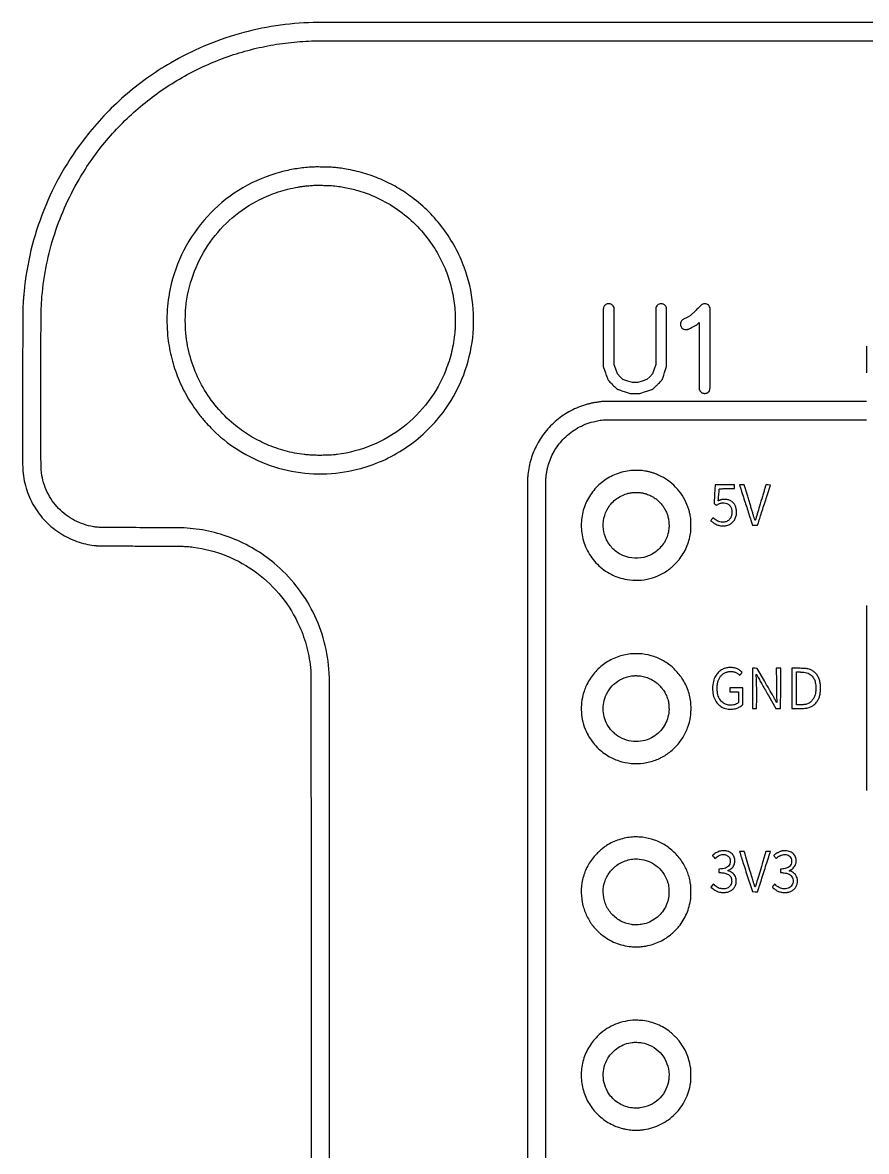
# Model space of a CAD drawing. Extents: x 980 to 25457, y 984 to 49020.
# Drawn here: x 980 to 5733, y 42665 to 49020 of the extents above; entities that cross this region are included whole.
import ezdxf

# ---------------------------------------------------------------- set-up
doc = ezdxf.new("R2010")
doc.units = 0

msp = doc.modelspace()

# ---------------------------------------------------------------- linework, layer by layer
for points in [[(25353.176636, 36563.461695, -0.000001), (25352.040197, 20064.737908)], [(981.025332, 39243.286233, 0.000001), (980.725995, 36638.380945, 0.000022), (980.440705, 32466.957132, 0.000002), (980.203828, 20941, 0.000003), (980.107189, 12237.212398, 0.000012), (980.209361, 6804.802998)], [(1083.221486, 6831.128539, -0.000012), (1083.127559, 12273.089819, -0.000003), (1083.236026, 20942, -0.000002), (1083.488164, 32350.921193, -0.000022), (1083.779877, 36579.793336, -0.000001), (1084.083373, 39239.060792, -0.032823)], [(1895.500479, 7922.608607, -0.000003), (1895.516153, 10549.853821, -0.000001), (1895.574114, 14934.526042, -0.000001), (1895.654924, 19974.475505, -0.000001), (1895.750479, 25038.650259)], [(25455.283853, 8026.2, 0.000006), (25455.447111, 13939.785085, 0.000004), (25455.5, 20957, 0.000003), (25455.451202, 30583.274766, 0.000015), (25455.249846, 35648.33495)], [(23837.04827, 49018.908979, 0.000001), (21675.802621, 49019.17901, 0.000024)], [(18681.279442, 49019.402857, 0.000005), (13233.5, 49019.49605, 0.000002), (9165.520775, 49019.509787, 0.000004), (5739.221875, 49019.480206), (2624.651725, 49019.429796, 0.006065), (2616, 49019.324701, 0.031624), (2406.263022, 49000.924961, 0.031319), (2199.826026, 48956.201626, 0.031333), (2000.682628, 48886.068681, 0.03172), (1812.711117, 48791.841636, 0.023774), (1678.286461, 48704.607627, 0.023903), (1553.00302, 48605.153671, 0.0239), (1437.768924, 48494.182182, 0.023753), (1333.401201, 48372.5, 0.035439), (1201.854204, 48176.288413, 0.035293), (1099.131242, 47963.201776, 0.035279), (1027.365534, 47737.702376, 0.035348), (988.0734, 47504.5, 0.00314), (986.516384, 47487.241719, 0.002146), (984.95476, 47467.616118, 0.001932), (983.390962, 47445.704729, 0.001437), (981.827317, 47421.5, 0.015107), (980.660744, 47384.391935, 0.00006), (980.202495, 46966.243422, 0.000066), (979.851362, 46549.831413, 0.013581), (980.936471, 46508.816548, 0.058628), (999.752647, 46399.681798, 0.060677), (1043.293912, 46299.244569, 0.060745), (1109.618433, 46212.289782, 0.058991), (1195.5, 46142.840744, 0.028811), (1239.00264, 46118.817652, 0.026876), (1285.984165, 46099.329627, 0.026973), (1334.603046, 46085.057595, 0.02959), (1383, 46076.628735, -0.001365), (1388.461842, 46075.992321, -0.001535), (1393.709375, 46075.350009, -0.001405), (1398.171456, 46074.777189, -0.008317), (1400.5, 46074.432124, 0.039537), (1403.744048, 46074.156636, 0.000042), (1474.559375, 46073.760051, 0.000408), (1553.739634, 46073.387855, 0.000251), (1647, 46073.07232, -0.000213), (1822.359556, 46072.492389, -0.004275), (1875.743473, 46071.836659, -0.013624), (1908.110404, 46070.279282, -0.012832), (1941, 46066.946485, -0.06447), (2128.887784, 46017.885948, -0.064136), (2298.445876, 45922.535859, -0.064085), (2438.420854, 45787.250803, -0.064185), (2539.493434, 45621, -0.020648), (2563.073353, 45561.404092, -0.021628), (2581.25319, 45500.972914, -0.021306), (2594.362787, 45438.352171, -0.018816), (2602.752465, 45372.192558, -0.021889), (2603.958644, 45345.249143, -0.000066), (2604.247836, 44997.989658, -0.000163), (2604.461959, 44426.350923, -0.000012), (2604.5, 42876, -0.000018), (2604.451435, 41557.536985, -0.000112)], [(24540.017364, 25078.057967, 0.000003), (24540.072189, 18212.977995, 0.000025)], [(1792.666637, 28542.695892, 0.000006), (1792.411049, 24569.503036, 0.000003), (1792.195825, 19883.965567, 0.000004), (1792.047621, 15244.749166, 0.000006), (1792, 11426.463451)], [(24642.699465, 18970.575659, 0.000004), (24643, 25073.957926)], [(23728.367996, 45337.206403, 0.000002), (23728.354216, 42876.105371, 0.000002), (23728.361756, 40416.175094, 0.019036)], [(2708.027317, 40429.777448, 0.000002), (2708.046285, 42874.87655, 0.000002), (2708.048936, 45320.157135, 0.014115), (2706.990524, 45357.639068, 0.05041), (2679.01087, 45534.164805, 0.051686), (2616.375326, 45699.961596, 0.051791), (2521.211479, 45849.092387, 0.051018), (2397, 45976.315923, 0.040608), (2284.192619, 46055.876103, 0.040005), (2159.458242, 46116.609969, 0.039981), (2026.567106, 46156.734286, 0.040447), (1889.5, 46174.997299, 0.011006), (1872.576725, 46175.498386, 0.000503), (1814.722515, 46175.879297, 0.000732), (1739.39809, 46176.189217, 0.000329), (1640.5, 46176.386261, -0.000216), (1479.185052, 46176.67106, -0.00438), (1430.288151, 46177.206805, -0.014842), (1402.631891, 46178.574041, -0.021864), (1378.5, 46181.552371, -0.079995), (1272.629888, 46217.362778, -0.079659), (1183.178862, 46284.632659, -0.079392), (1119.014213, 46376.719777, -0.078683), (1086.490688, 46484.5, -0.029328), (1084.311951, 46512.597777, -0.003058), (1083.476114, 46578.76761, -0.001707), (1083.115793, 46694.969856, -0.000168), (1083.297724, 46974.528279, -0.000119), (1083.645051, 47258.121661, -0.001821), (1084.144521, 47355.987665, -0.005416), (1085.228767, 47411.361993, -0.010546), (1087.503942, 47455.5, -0.028272), (1110.73402, 47634.407724, -0.028596), (1153.948357, 47808.858471, -0.02864), (1216.708063, 47976.984434, -0.02856), (1298.32084, 48137, -0.04287), (1453.250682, 48356.592173, -0.042749), (1643.493578, 48546.772291, -0.042754), (1863.285762, 48701.810867, -0.0429), (2106, 48817.005436, -0.021108), (2232.029208, 48858.096024, -0.020928), (2361.433647, 48888.547101, -0.020957), (2492.749625, 48908.038422, -0.021313), (2624.5, 48916.326924, -0.005056), (2686.03872, 48916.948282), (13227.892158, 48916.783512)], [(23830.974531, 40438.62303, -0.000002), (23830.960256, 42874.830485, -0.000002), (23830.963185, 45310.710508, -0.013332)], [(3927.081819, 39607.186035, -0.000009), (3927.030834, 42062.5, -0.000015), (3927.083211, 44019.818284, -0.000043), (3927.273896, 45364.109638, -0.000001), (3927.523559, 46447.438301, -0.02098), (3928.0327, 46459.5, -0.015771), (3930.236818, 46478.468598, -0.01258), (3933.769346, 46498.758014, -0.012588), (3938.314803, 46518.828995, -0.015861), (3943.571973, 46537.138608, -0.029117), (3958.918152, 46576.758507, -0.030295), (3978.589039, 46613.786406, -0.030259), (4002.614275, 46648.205098, -0.028903), (4030.965037, 46680.032408, -0.032549), (4067.026823, 46711.676358, -0.034582), (4106.196654, 46737.678026, -0.034515), (4148.647893, 46758.073919, -0.032172), (4194.5, 46772.992748, -0.010734), (4210.128225, 46776.63183, -0.012359), (4225.18292, 46779.411677, -0.011612), (4241.130488, 46781.572164, -0.007721), (4259.5, 46783.340899, -0.019971), (4262.779968, 46783.474176, -0.000002), (4478.157812, 46783.618324, -0.000068), (4716.236618, 46783.744222, -0.000041), (4998.25, 46783.831897), (5733, 46784)], [(11134.453277, 44464.196793, -0.00001), (11134.5, 42062, -0.000007), (11134.463031, 39280.038865, -0.000094)], [(11133.993813, 46455.846277, -0.000004), (11134.249326, 45644.805307, -0.000067)], [(9610.271132, 37341.536806, -0.000009), (7531, 37341.5, -0.000009), (5451.728868, 37341.536806, -0.000127)], [(5795.483162, 37238.548716, 0.000014), (7531, 37238.5, 0.000009), (9599.541285, 37238.537325, 0.000125)], [(6150.081451, 47252.249006, 0.000008), (5779.519662, 47251.994146, 0.050171)], [(7533.57018, 47252.5, 0.000029), (6655.059061, 47252.448246, 0.000138)], [(6518.372388, 44651.073924, 0.000021), (7530.5, 44651.032145, 0.000023), (8512.528268, 44651.07882, 0.000178)], [(5733, 46887.017171), (4989.25, 46886.700333, 0.000068), (4610.801144, 46886.487462, 0.000338), (4397.776516, 46886.194652, 0.000081), (4246.75295, 46885.860671, 0.031539), (4236, 46885.156092, 0.006126), (4212.345239, 46881.804763, 0.010039), (4192.413529, 46878.320351, 0.011068), (4174.123424, 46874.320867, 0.010229), (4155.537998, 46869.419039, 0.051759), (4067.685028, 46834.150384, 0.051995), (3989.093786, 46781.633902, 0.051951), (3922.969319, 46713.986149, 0.051494), (3871.98493, 46633.969916, 0.024347), (3854.358256, 46594.041332, 0.023891), (3840.572189, 46552.338142, 0.023751), (3830.759063, 46509.264682, 0.023396), (3825.015509, 46465.237686, 0.020738), (3823.943469, 46439.401171), (3823.948235, 42062.901746)], [(5733, 45739.181501, 0.000033), (5733.04104, 45113.616561, 0.000347), (5733.251681, 44858.332997, 0.000076), (5733.522526, 44696.342905, 0.071086)], [(5733.568361, 47198.452666, 0.007655), (5733.063958, 47167.666312, 0.000268), (5733, 47048.327084)], [(3927.550616, 37681.49543, -0.000007), (3927.290133, 38455.708212, -0.000071)], [(5781.553716, 44651.542377, 0.000024), (6073.318739, 44651.281111, 0.000191)], [(4252.900466, 37239.00771, 0.000007), (4889.194676, 37238.750974, 0.000084)], [(2604.248253, 40875.475527, -0.000017), (2603.9856, 40402.743329, -0.020145)]]:
    msp.add_lwpolyline(points, format="xyb")
for points in [[(2615, 48206.403923, -0.002488), (2612.351028, 48206.200328, -0.000389), (2607.121875, 48205.828672, -0.000433), (2600.955695, 48205.400602, -0.000377), (2594.5, 48204.962938, 0.013124), (2554.99547, 48201.271045, 0.011705), (2514.194046, 48195.402985, 0.011596), (2473.296695, 48187.561329, 0.012204), (2433.502385, 48177.947823, 0.066896), (2220.935068, 48089.316834, 0.066946), (2039.370213, 47947.72709, 0.066947), (1901.668324, 47763.199432, 0.0669), (1817.574765, 47548.804076, 0.021387), (1803.25979, 47477.240979, 0.021078), (1795.026031, 47404.36846, 0.021063), (1792.953759, 47331.011866, 0.021286), (1797.079293, 47258, 0.03381), (1816.46064, 47142.74747, 0.033797), (1851.200088, 47031.143509, 0.033839), (1900.607905, 46925.369536, 0.034089), (1963.725717, 46827.5, 0.008137), (1983.319858, 46802.10784, 0.010539), (2002.148305, 46779.506096, 0.010272), (2022.302897, 46757.263669, 0.007129), (2045.94152, 46732.93405, 0.004379), (2064.489984, 46714.702337, 0.007705), (2080.179962, 46700.008688, 0.008252), (2095.543566, 46686.514627, 0.006061), (2113, 46672.046103, 0.05783), (2281.873531, 46565.12663, 0.05793), (2470.647757, 46499.798308, 0.057977), (2669.228606, 46479.55071, 0.058105), (2867, 46505.466184, 0.042449), (3006.348055, 46553.386692, 0.042786), (3135.211265, 46624.051089, 0.042806), (3250.112841, 46715.582682, 0.042572), (3347.980888, 46825.5, 0.062006), (3454.419658, 47012.035001, 0.062467), (3511.541331, 47218.507892, 0.062464), (3515.904255, 47432.70352, 0.061985), (3467.309629, 47641.931883, 0.036231), (3416.236777, 47754.944467, 0.036065), (3349.317208, 47859.583298, 0.035969), (3267.866428, 47953.775267, 0.035611), (3173.5, 48035.662321, 0.030247), (3088.784682, 48091.534423, 0.029447), (2997.202094, 48137.330569, 0.029427), (2900.809147, 48172.077727, 0.030106), (2801.730033, 48194.957384, 0.007744), (2765.442721, 48200.488617, 0.012993), (2734.791164, 48203.867538, 0.012598), (2703.354264, 48205.712344, 0.006762), (2664.5, 48206.485541, 0.000821), (2646.931757, 48206.568664, 0.001185), (2631.396875, 48206.579859, 0.000608), (2618.220726, 48206.542117, 0.019403)], [(2720, 48101.578411, -0.011103), (2758.719822, 48097.240971, -0.01244), (2795.760483, 48091.315063, -0.012593), (2832.046375, 48083.630217, -0.011992), (2868.5, 48074.01587, -0.043689), (2991.619566, 48026.379002, -0.043415), (3104.86475, 47957.991314, -0.043428), (3204.569535, 47871.097, -0.04377), (3287.477603, 47768.5, -0.032722), (3338.473614, 47680.812299, -0.033717), (3377.01853, 47588.078139, -0.03356), (3402.891948, 47490.589791, -0.031778), (3416.084848, 47388.719071, -0.015224), (3416.863923, 47366.346995, -0.004459), (3416.707282, 47331.943702, -0.004368), (3415.94691, 47297.709111, -0.016871), (3414.573127, 47276.5, -0.01544), (3407.132165, 47219.272907, -0.018515), (3396.491067, 47166.014348, -0.018838), (3382.124496, 47114.485607, -0.017094), (3363.501242, 47062.461085, -0.066788), (3264.547386, 46886.102217, -0.0668), (3122.609453, 46742.077205, -0.06677), (2947.658737, 46640.519173, -0.066625), (2752, 46588.561957, -0.006134), (2728.524567, 46585.86843, -0.012172), (2709.850019, 46584.415859, -0.010142), (2689.074225, 46583.72999, -0.003063), (2657.5, 46583.521864, -0.002536), (2626.071447, 46583.666665, -0.010144), (2606.834439, 46584.243327, -0.012277), (2589.46733, 46585.544977, -0.005051), (2566, 46588.124136, -0.036081), (2458.411262, 46609.005056, -0.03598), (2354.838075, 46645.149158, -0.036022), (2257.628977, 46695.720369, -0.036354), (2169, 46759.582717, -0.044036), (2073.62466, 46854.897713, -0.044297), (1996.62578, 46965.262856, -0.044351), (1940.349036, 47087.332417, -0.044371), (1906.492855, 47217.395764, -0.008953), (1901.619309, 47250.069728, -0.01314), (1898.607172, 47278.961169, -0.012561), (1897.033393, 47308.920522, -0.007264), (1896.570377, 47345, -0.004204), (1896.863708, 47374.028708, -0.009825), (1897.692406, 47395.73272, -0.010907), (1899.307926, 47415.978733, -0.0065), (1902.068588, 47439.996964, -0.061314), (1947.986966, 47619.89311, -0.061198), (2036.179624, 47783.408869, -0.061212), (2161.308709, 47920.6833, -0.061392), (2315.834097, 48023.420672, -0.018314), (2367.520127, 48046.968417, -0.018845), (2420.305578, 48066.427286, -0.018802), (2474.523558, 48081.894523, -0.018041), (2530.5, 48093.487559, -0.006473), (2550.981324, 48096.691929, -0.008092), (2570.069107, 48099.11107, -0.006795), (2591.683872, 48101.198865, -0.002942), (2620.5, 48103.41687, -0.020175), (2635.14447, 48103.865008, -0.002181), (2668.996764, 48103.3872, -0.00247), (2702.695997, 48102.597984, -0.01525)], [(4271.882283, 47435.619422, 0.060824), (4264.129319, 47431.732673, 0.07093), (4257.982409, 47426.255689, 0.070548), (4253.586956, 47419.252345, 0.059275), (4250.985052, 47410.876959, 0.044216), (4250.498535, 47405.739736, 0.000381), (4250.289323, 47366.160852, 0.001124), (4250.173988, 47315.452737, 0.000423), (4250.232173, 47244.427726), (4250.5, 47083.5), (4262.78207, 47047.64975, 0.00256), (4267.648912, 47033.677618, 0.003693), (4272.107799, 47021.374208, 0.001954), (4275.997139, 47011.009278, 0.05886), (4277.28207, 47008.543999, 0.044101), (4283.226014, 47001.286167, 0.002534), (4303.495013, 46980.773147, 0.001629), (4324.650165, 46959.716858, 0.078409), (4329.500322, 46956.230064, 0.032718), (4332.348132, 46955.021363, 0.001477), (4342.402207, 46951.543596, 0.002469), (4354.371808, 46947.508714, 0.001765), (4367.804159, 46943.107052), (4402.107674, 46932), (4429.591533, 46932), (4457.075393, 46932), (4489.287696, 46942.57719, 0.001731), (4502.026089, 46946.808859, 0.002256), (4513.653261, 46950.774607, 0.001674), (4523.369872, 46954.174205, 0.02077), (4527, 46955.630214, 0.058369), (4530.911332, 46957.972583, 0.019132), (4536.08025, 46962.277501, 0.01115), (4543.651831, 46969.402342, 0.002303), (4556.642699, 46982.303025, 0.003505), (4566.396681, 46992.216957, 0.005662), (4574.542145, 47000.805403, 0.003949), (4581.011636, 47007.894799, 0.067151), (4582.785211, 47010.5, 0.032219), (4583.986499, 47013.347699, 0.001444), (4587.460405, 47023.427512, 0.002422), (4591.491853, 47035.42546, 0.00173), (4595.892513, 47048.891531), (4607, 47083.283062), (4607, 47248.481809), (4607, 47413.680555), (4603.931657, 47419.820854, 0.043383), (4600.833344, 47424.872917, 0.048713), (4597.014271, 47429.104654, 0.049249), (4592.488279, 47432.480393, 0.046133), (4587.291834, 47434.992, 0.091138), (4576.230191, 47436.962057, 0.093348), (4565.290549, 47434.839081, 0.093043), (4555.844716, 47428.872346, 0.089852), (4549.068343, 47419.820854), (4546, 47413.680555), (4546, 47254.709562), (4546, 47095.738568), (4537.334365, 47068.942511), (4528.66873, 47042.146454), (4512.584365, 47026.184178), (4496.5, 47010.221901), (4470.499643, 47001.610951), (4444.499286, 46993), (4429.63124, 46993), (4414.763194, 46993), (4388.131597, 47001.535157), (4361.5, 47010.070315), (4345.870272, 47026.058974), (4330.240544, 47042.047632), (4321.370272, 47067.773816), (4312.5, 47093.5), (4312, 47254.5), (4311.5, 47415.5), (4308.531854, 47420.858802, 0.042088), (4305.419661, 47425.507489, 0.045175), (4301.63884, 47429.450815, 0.045527), (4297.239883, 47432.62562, 0.044063), (4292.291834, 47434.992, 0.046382), (4287.371671, 47436.328967, 0.035489), (4281.821951, 47436.895215, 0.036134), (4276.400543, 47436.670073, 0.05743)], [(4811.5, 47435.270715, 0.08436), (4807.512871, 47433.199573, 0.021964), (4801.928748, 47428.578242, 0.010371), (4792.891866, 47420.057706, 0.001262), (4773.5, 47400.902369), (4740.5, 47368.139903), (4719.048736, 47357.571046, 0.005256), (4710.600514, 47353.297726, 0.006843), (4702.962208, 47349.199028, 0.005236), (4696.665431, 47345.621668, 0.060738), (4694.409137, 47343.911932, 0.075206), (4689.074224, 47336.907115, 0.069419), (4685.86887, 47328.44638, 0.069665), (4685.108416, 47319.460057, 0.076736), (4686.909378, 47310.920653, 0.066941), (4691.161809, 47303.037786, 0.076517), (4697.188344, 47296.959575, 0.076517), (4704.763862, 47292.975215, 0.066942), (4713.545958, 47291.215357, 0.016073), (4716.68501, 47291.115046, 0.017264), (4719.749803, 47291.221507, 0.018391), (4722.447263, 47291.50858, 0.044022), (4724.404499, 47291.968482, 0.027407), (4726.825714, 47292.917553, 0.001639), (4733.949219, 47296.198812, 0.002458), (4742.405305, 47300.178198, 0.001811), (4751.731975, 47304.66494, 0.002616), (4766.483477, 47311.922921, 0.020669), (4773.154456, 47315.600309, 0.036975), (4777.860169, 47318.953023, 0.019708), (4783.177789, 47323.734676), (4790.974366, 47331.321882), (4791.237183, 47142.910941), (4791.5, 46954.5), (4793.957808, 46949.542192, 0.04134), (4796.586596, 46945.185121, 0.035703), (4800.017179, 46941.086288, 0.035814), (4803.982919, 46937.530513, 0.042376), (4808.208509, 46934.794254, 0.035502), (4810.873981, 46933.607215, 0.045869), (4813.463694, 46932.928483, 0.032269), (4816.765459, 46932.596757, 0.008832), (4822, 46932.502763, 0.008489), (4827.710697, 46932.59806, 0.042496), (4830.88561, 46932.97639, 0.055865), (4833.541378, 46933.842234, 0.021581), (4837, 46935.598784, 0.029183), (4839.447209, 46937.172322, 0.020539), (4842.011173, 46939.207209, 0.020589), (4844.389238, 46941.436426, 0.030183), (4846.271181, 46943.598784, 0.129238), (4850.703787, 46954.118822, 0.028764), (4852.359154, 46973.729957, 0.006767), (4852.888333, 47013.926224, 0.000191), (4852.758561, 47186.53536), (4852.5, 47414.5), (4849.805315, 47419.607598, 0.084347), (4842.901083, 47428.61902, 0.090389), (4833.557816, 47434.587287, 0.090476), (4822.71748, 47436.871724, 0.084703)], [(4406.5, 46497.937855, 0.066987), (4323.860062, 46478.059388, 0.068483), (4250.091538, 46437.126482, 0.068659), (4190.275121, 46377.90029, 0.06791), (4148.466744, 46304.479252, 0.034984), (4135.351372, 46263.827999, 0.034853), (4128.011617, 46221.694052, 0.034751), (4126.582936, 46178.829335, 0.034326), (4131.087171, 46136, 0.077373), (4161.551602, 46046.430393, 0.076819), (4217.856243, 45970.112112, 0.07682), (4294.572393, 45914.353495, 0.077381), (4384.353331, 45884.530866, 0.051924), (4449.085044, 45880.480169, 0.05262), (4512.96251, 45889.899415, 0.052603), (4573.485169, 45912.449595, 0.051825), (4628.297812, 45947.222223, 0.020696), (4639.60396, 45956.945427, 0.008535), (4654.123471, 45970.988596, 0.00855), (4668.186729, 45985.552728, 0.020144), (4678.036351, 45997, 0.032322), (4701.132724, 46030.356397, 0.033031), (4719.55202, 46066.176695, 0.032738), (4733.228561, 46104.418148, 0.03057), (4742.170947, 46145, 0.01085), (4743.39829, 46154.099676, 0.015544), (4744.059194, 46162.212699, 0.010387), (4744.360475, 46172.4493, 0.002297), (4744.431681, 46190, 0.007674), (4744.060953, 46213.33802, 0.020491), (4742.860466, 46229.934776, 0.022385), (4740.377028, 46245.527183, 0.010819), (4735.879779, 46265.235768, 0.047554), (4716.251496, 46320.544707, 0.047738), (4686.547189, 46371.072575, 0.047582), (4647.695657, 46415.195254, 0.046617), (4600.952568, 46451.516402, 0.018934), (4589.398977, 46458.2789, 0.007605), (4573.131198, 46466.67542, 0.007582), (4556.663133, 46474.55148, 0.019634), (4544.5, 46479.575102, 0.013626), (4528.082429, 46485.109983, 0.013051), (4511.151053, 46489.828955, 0.013045), (4493.988793, 46493.660006, 0.013583), (4476.879081, 46496.533133, 0.023868), (4463.518054, 46497.758837, 0.00595), (4441.588162, 46498.45767, 0.005904), (4419.672787, 46498.636281, 0.024662)], [(4877.838197, 46364.75), (4874.259856, 46312.5), (4876.362064, 46310.820598, 0.017501), (4877.505572, 46309.970884, 0.004835), (4879.360438, 46308.717129, 0.004877), (4881.490251, 46307.337026, 0.005086), (4883.61726, 46306.018159), (4888.770249, 46302.895121), (4894.912343, 46306.864948, -0.030303), (4901.402569, 46310.522668, -0.035847), (4907.940018, 46313.141037, -0.035173), (4914.889946, 46314.834236, -0.027377), (4922.619437, 46315.718579, -0.065676), (4939.525718, 46314.499416, -0.090455), (4953.6169, 46308.812782, -0.093017), (4964.517034, 46298.668616, -0.07346), (4972.101453, 46284.420093, -0.054085), (4973.936365, 46276.736774, -0.02166), (4974.83445, 46265.947544, -0.021741), (4974.7937, 46255.058832, -0.050624), (4973.589076, 46247, -0.026574), (4971.161171, 46239.225033, -0.037325), (4968.128987, 46232.620985, -0.038697), (4964.244603, 46226.723092, -0.031931), (4959.257763, 46221.078373, -0.045827), (4950.868642, 46214.129558, -0.064374), (4942.217783, 46209.717713, -0.061544), (4932.431893, 46207.528321, -0.03774), (4920.599201, 46207.271173, -0.038595), (4908.012037, 46208.927888, -0.047797), (4896.736601, 46212.459578, -0.046879), (4886.166113, 46218.135178, -0.035033), (4875.684157, 46226.211315, 0.011809), (4873.018268, 46228.470009, 0.019607), (4870.655646, 46230.229349, 0.014454), (4868.710353, 46231.481597, 0.371497), (4868.137007, 46231.384157, 0.002246), (4865.938161, 46228.701287, 0.000506), (4862.223097, 46224.117208, 0.000379), (4858.491114, 46219.495561, 0.004444), (4857.054477, 46217.680916, 0.168695), (4856.557429, 46216.213161, 0.183981), (4857.1023, 46214.815046, 0.039899), (4859.3091, 46212.736259, 0.001919), (4867.229695, 46206.436063, 0.02885), (4875.812655, 46200.431928, 0.028125), (4885.101178, 46195.399751, 0.027741), (4895.02342, 46191.381425, 0.02635), (4905.5, 46188.406937, 0.035859), (4915.367392, 46186.892775, 0.022425), (4927.05341, 46186.475009, 0.022542), (4938.441033, 46187.092639, 0.044934), (4947.299182, 46188.787671, 0.068535), (4966.831207, 46197.410297, 0.075464), (4982.592988, 46210.773475, 0.074634), (4993.807341, 46228.349276, 0.065009), (5000.036078, 46249.290527, 0.034178), (5000.860445, 46258.330489, 0.0185), (5000.699693, 46269.503687, 0.018495), (4999.72436, 46280.512102, 0.038041), (4997.994747, 46288.983665, 0.060614), (4991.314059, 46304.85027, 0.06892), (4981.243704, 46317.900387, 0.069799), (4968.125821, 46327.597588, 0.064572), (4952.5, 46333.626637, 0.040224), (4944.269048, 46334.945413, 0.019042), (4933.52178, 46335.379709, 0.01891), (4922.920087, 46335.003113, 0.046883), (4915.265349, 46333.712593, 0.014891), (4912.505933, 46332.887652, 0.009607), (4909.359659, 46331.776497, 0.009658), (4906.322461, 46330.570362, 0.017923), (4903.915915, 46329.457391, -0.007783), (4901.929669, 46328.489438, -0.012404), (4900.199428, 46327.731064, -0.006273), (4898.743132, 46327.156596, -0.295307), (4898.446504, 46327.220163, -0.22207), (4898.159943, 46328.009239, -0.000077), (4901.055285, 46360.509622, -0.000224), (4903.899161, 46392.216368, -0.066518), (4904.473025, 46394.75, -0.301804), (4905.425431, 46395.442949, -0.003427), (4913.689765, 46395.739924, -0.006038), (4925.875476, 46395.946961, -0.001228), (4947.468615, 46396), (4990, 46396), (4990, 46406.5), (4990, 46417), (4935.708269, 46417), (4881.416538, 46417)], [(5018.558493, 46414.75, 0.003275), (5019.966438, 46410.28465, 0.000005), (5046.496291, 46328.02929, 0.000039), (5070.148635, 46254.717534, 0.000252), (5082.099074, 46217.75), (5091.085201, 46190), (5105.482086, 46190), (5119.878971, 46190), (5122.427104, 46198.25, -0.001932), (5124.327797, 46204.320531, -0.000039), (5134.041229, 46234.920312, -0.000092), (5145.39852, 46270.666091, -0.000062), (5158.386319, 46311.5), (5191.797399, 46416.5), (5179.262924, 46416.780891, 0.002932), (5174.430208, 46416.860843, 0.004673), (5170.297535, 46416.866354, 0.001207), (5166.703247, 46416.82888, 0.195577), (5166.344055, 46416.677388, 0.12424), (5166.123726, 46416.308305, 0.000031), (5160.533281, 46397.636315, 0.000603), (5154.360431, 46376.923622, 0.000365), (5147.102481, 46352.396498, -0.000669), (5130.705107, 46297.107398, -0.001407), (5117.794085, 46254.22763, -0.000097), (5106.62821, 46217.543922, -0.324932), (5105.922049, 46217.010664, -0.33093), (5105.263167, 46217.481765, -0.000464), (5100.312334, 46232.938672, -0.003446), (5094.983698, 46250.034092, -0.002364), (5089.163429, 46269.5, 0.001414), (5085.75445, 46280.980714, 0.000254), (5079.331114, 46302.351562, 0.000274), (5071.780625, 46327.376594, 0.000248), (5063.944686, 46353.25), (5044.603056, 46417), (5031.23414, 46417), (5017.865225, 46417)], [(4472.662356, 46371.591116, -0.006999), (4478.000496, 46370.384599, -0.004868), (4483.994952, 46368.879359, -0.004911), (4489.720484, 46367.322002, -0.010111), (4494.162356, 46365.969261, -0.026166), (4505.252298, 46361.691349, -0.012054), (4519.22725, 46355.033769, -0.012059), (4532.883256, 46347.700479, -0.025795), (4542.965936, 46341.259034, -0.02244), (4552.107246, 46334.091519, -0.012203), (4562.702719, 46324.528338, -0.012195), (4572.869242, 46314.40992, -0.02144), (4580.691863, 46305.5, -0.031232), (4593.07786, 46287.972849, -0.028896), (4603.540907, 46268.589386, -0.028596), (4611.7989, 46247.915312, -0.029012), (4617.598077, 46226.532639, -0.027074), (4619.574161, 46213.692165, -0.014068), (4620.715491, 46197.513531, -0.014068), (4620.945065, 46181.303975, -0.027198), (4620.059564, 46168.369563, -0.045509), (4612.52414, 46133.644888, -0.047463), (4598.897079, 46101.368948, -0.047753), (4579.519269, 46072.414446, -0.047199), (4554.93157, 46047.537492, -0.092578), (4495.438674, 46014.080638, -0.092751), (4427.920427, 46004.380769, -0.09281), (4361.498108, 46019.749288, -0.092836), (4305.142528, 46058.10634, -0.083217), (4268.891793, 46108.670061, -0.084921), (4251.430244, 46167.938286, -0.08471), (4254.644389, 46229.766644, -0.082257), (4278.136015, 46287.722223, -0.051273), (4299.560294, 46315.80515, -0.047369), (4326.784848, 46339.778003, -0.047323), (4358.063145, 46358.219251, -0.050942), (4391.5, 46369.91017, -0.011899), (4403.851789, 46372.552722, -0.022665), (4413.905238, 46373.986338, -0.020578), (4424.662157, 46374.58042, -0.008104), (4439.5, 46374.547972, -0.004086), (4451.196878, 46374.23715, -0.013548), (4458.880701, 46373.761429, -0.017755), (4465.359625, 46372.951042, -0.012087)], [(4404.5, 45465.903282, 0.063021), (4328.404507, 45448.138885, 0.063398), (4259.299416, 45411.999828, 0.063409), (4201.46329, 45359.705461, 0.063081), (4158.45959, 45294.5, 0.010392), (4151.061884, 45278.632286, 0.014484), (4145.156653, 45264.122188, 0.015024), (4140.265289, 45249.724206, 0.01265), (4135.936269, 45234.21198, 0.044355), (4127.151325, 45179.144138, 0.044969), (4128.279902, 45123.648194, 0.04505), (4139.302771, 45069.340299, 0.044846), (4159.88455, 45017.798264, 0.035326), (4181.80525, 44981.243531, 0.034008), (4208.909213, 44947.643195, 0.034029), (4240.299752, 44918.046785, 0.035476), (4275, 44893.428939, 0.056745), (4338.449159, 44864.118712, 0.056646), (4406.900803, 44849.799971, 0.056496), (4476.987435, 44851.19034, 0.05588), (4545.257131, 44868.212274, 0.019162), (4558.888097, 44873.88422, 0.009996), (4575.4381, 44881.932439, 0.009987), (4591.824034, 44890.727102, 0.017373), (4605, 44898.756589, 0.051556), (4655.92892, 44940.369588, 0.05361), (4696.520219, 44991.020725, 0.053438), (4725.517654, 45049.299681, 0.050619), (4742.16057, 45113.468503, 0.022376), (4743.796869, 45128.578272, 0.009184), (4744.719692, 45149.180706, 0.009227), (4744.884583, 45169.942715, 0.020693), (4744.067066, 45185.68277, 0.029686), (4738.150751, 45224.14434, 0.031808), (4727.803868, 45260.73529, 0.031897), (4712.931013, 45295.626229, 0.0302), (4693.5, 45329.011426, 0.053655), (4650.122381, 45381.069961, 0.055261), (4597.057635, 45422.125773, 0.055217), (4536.248521, 45450.587477, 0.053412), (4470, 45465.451926, 0.019895), (4456.556849, 45466.451407, 0.006884), (4437.095914, 45466.853519, 0.006847), (4417.684002, 45466.721475, 0.020745)], [(4956.5, 45389.009408, 0.058537), (4932.295912, 45383.306877, 0.065261), (4911.019754, 45372.266484, 0.065445), (4893.355112, 45356.146787, 0.059386), (4879.775979, 45335.5, 0.07199), (4868.725754, 45302.087233, 0.055644), (4866.251029, 45263.766549, 0.056388), (4872.249488, 45226.439923, 0.080301), (4886.293, 45196, 0.07983), (4906.395478, 45174.500658, 0.079209), (4932.272543, 45160.311774, 0.076331), (4962.138019, 45154.53407, 0.066753), (4993.830709, 45157.540464, 0.033549), (5003.990323, 45160.62719, 0.024861), (5014.750094, 45165.326066, 0.02523), (5024.70969, 45170.922004, 0.041839), (5032.399735, 45176.719449), (5036, 45179.938897), (5036, 45226.969449), (5036, 45274), (4999.5, 45274), (4963, 45274), (4963, 45263.5), (4963, 45253), (4988, 45253), (5013, 45253), (5013, 45222.687091), (5013, 45192.374182), (5010.25, 45189.869234, -0.07731), (5001.684257, 45184.202142, -0.04267), (4989.843497, 45179.948437, -0.040249), (4976.439663, 45177.521216, -0.042737), (4963.090233, 45177.34409, -0.079016), (4938.730324, 45183.04414, -0.091957), (4918.744394, 45195.881569, -0.087382), (4903.969918, 45215.637765, -0.064004), (4894.822549, 45241.5, -0.030279), (4893.239298, 45251.864049, -0.013034), (4892.330903, 45265.822792, -0.013059), (4892.151218, 45279.857237, -0.029154), (4892.914588, 45290.5, -0.036376), (4896.76417, 45309.238836, -0.044335), (4903.136283, 45325.967244, -0.048161), (4911.769062, 45340.085414, -0.06144), (4922.355974, 45351.052058, -0.029259), (4928.432815, 45355.406789, -0.024733), (4935.319894, 45359.293849, -0.024865), (4942.511308, 45362.45934, -0.03068), (4949.5, 45364.648753, -0.040881), (4958.065898, 45366.035851, -0.01982), (4969.16062, 45366.470844, -0.019523), (4979.994594, 45366.042799, -0.053707), (4987.5, 45364.631707, -0.029034), (4994.072298, 45362.223669, -0.024097), (5000.756216, 45358.93343, -0.02429), (5007.026832, 45355.052609, -0.031314), (5012.35498, 45350.871351, 0.010767), (5014.588239, 45348.965557, 0.016224), (5016.62116, 45347.412187, 0.011043), (5018.344572, 45346.238345, 0.233209), (5018.94342, 45346.167578, 0.11461), (5019.525817, 45346.53991, 0.003527), (5021.515521, 45348.605476, 0.00676), (5023.823341, 45351.102111, 0.004608), (5026.38238, 45354), (5032.883385, 45361.5), (5030.191693, 45364.367047, 0.033922), (5025.711712, 45368.533189, 0.016967), (5019.536772, 45373.201817, 0.016766), (5012.79424, 45377.618433, 0.023795), (5006.5, 45381.047172, 0.041753), (4995.311177, 45385.358069, 0.031606), (4982.466041, 45388.245456, 0.031184), (4969.139531, 45389.522973, 0.036933)], [(5091, 45271.49729), (5091, 45157.936529), (5102.75, 45158.218265), (5114.5, 45158.5), (5114.794925, 45219.5, 0.001882), (5114.834139, 45256.152913, 0.00448), (5114.516593, 45283.396572, 0.005008), (5113.739602, 45308.754533, 0.002994), (5112.333367, 45338.88651, -0.004085), (5112.055831, 45345.125659, -0.021053), (5112.075945, 45348.58348, -0.038618), (5112.320134, 45350.525015, -0.449645), (5112.907738, 45350.864087, -0.181658), (5113.62779, 45350.280442, -0.001534), (5117.299911, 45343.972491, -0.00515), (5121.447723, 45336.623173, -0.003264), (5126.137081, 45327.977578, 0.005456), (5133.245067, 45315.008782, 0.000924), (5147.126713, 45290.430541, 0.00101), (5163.548018, 45261.616534, 0.000898), (5180.736509, 45231.722136), (5223.33339, 45157.944271), (5236.416695, 45158.222136), (5249.5, 45158.5), (5249.754273, 45271.75), (5250.008545, 45385), (5237.416797, 45385), (5224.82505, 45385), (5225.327667, 45306.25, 0.001134), (5225.595245, 45275.318978, 0.001565), (5225.985403, 45247.548438, 0.000982), (5226.432504, 45224.19528, 0.019187), (5226.860963, 45217, -0.000669), (5228.491827, 45200.153999, -0.0132), (5228.848946, 45194.969454, -0.054038), (5228.697488, 45192.663845, -0.458312), (5227.912634, 45192.195789, -0.181376), (5227.120177, 45192.837407, -0.001441), (5222.94876, 45199.982075, -0.004983), (5218.238653, 45208.292817, -0.003153), (5212.904522, 45218.072234, 0.005095), (5205.129301, 45232.196303, 0.001069), (5191.221141, 45256.739969, 0.001121), (5174.960469, 45285.144312, 0.001061), (5158.273794, 45314), (5117.305137, 45384.5), (5104.152569, 45384.779025), (5091, 45385.05805)], [(5313, 45271.579856), (5313, 45158), (5338.75, 45158.01483, 0.00529), (5361.199087, 45158.265262, 0.011762), (5378.278549, 45159.038755, 0.01528), (5391.615124, 45160.367946, 0.029643), (5402.129461, 45162.380932, 0.036898), (5417.263253, 45167.432967, 0.043294), (5430.658757, 45174.449246, 0.044695), (5442.288507, 45183.44451, 0.044345), (5452.168189, 45194.385254, 0.04692), (5462.162276, 45210.610325, 0.045864), (5469.045975, 45228.536355, 0.041408), (5473.034622, 45249.031662, 0.027367), (5474.34749, 45273, 0.011708), (5474.020401, 45286.966551, 0.020751), (5473.004542, 45298.437852, 0.023216), (5471.150809, 45308.846625, 0.020427), (5468.276615, 45319.5, 0.051774), (5459.938022, 45338.800328, 0.056599), (5448.010871, 45355.354269, 0.058175), (5433.004338, 45368.440428, 0.060519), (5415.57754, 45377.513776, 0.020152), (5403.598461, 45381.468173, 0.041029), (5393.885276, 45383.402134, 0.02316), (5380.999975, 45384.282458, 0.002841), (5352.75, 45384.740746), (5313, 45385.159712)], [(4453.5, 45342.478998, -0.049124), (4483.429032, 45337.365288, -0.042328), (4513.391974, 45326.359893, -0.041767), (4541.478311, 45310.275184, -0.044651), (4565.830661, 45290.060465, -0.036819), (4584.808115, 45268.209193, -0.039186), (4599.940425, 45244.242992, -0.039036), (4611.194684, 45218.122569, -0.035986), (4618.619479, 45189.853883, -0.029986), (4620.110335, 45177.984814, -0.012109), (4620.776173, 45161.667749, -0.012156), (4620.649058, 45145.254556, -0.028239), (4619.561447, 45133, -0.056742), (4608.158643, 45089.848614, -0.059832), (4587.478066, 45051.191036, -0.060115), (4558.334456, 45018.680084, -0.058239), (4522, 44993.633758, -0.072591), (4472.708138, 44976.072464, -0.070989), (4420.065301, 44973.143461, -0.070733), (4368.536284, 44985.066849, -0.071202), (4322.5, 45010.865136, -0.020485), (4315.499748, 45016.688909, -0.009108), (4306.739311, 45024.900859, -0.00913), (4298.233984, 45033.477421, -0.019215), (4292.018034, 45040.5, -0.062733), (4267.593762, 45079.386821, -0.062143), (4253.479641, 45123.239126, -0.062083), (4250.565263, 45169.254397, -0.062392), (4259.049551, 45214.496158, -0.074601), (4283.417162, 45263.811986, -0.07435), (4321.207752, 45303.870039, -0.074473), (4369.001989, 45331.071676, -0.075241), (4422.5, 45342.953495, -0.007348), (4429.932488, 45343.352683, -0.013567), (4435.982059, 45343.424241, -0.010831), (4442.860751, 45343.169843, -0.003107)], [(5380.026234, 45362.949728, -0.038044), (5396.601981, 45359.600605, -0.054461), (5410.493041, 45353.984083, -0.058723), (5422.055495, 45345.89675, -0.055318), (5431.684349, 45335.193539, -0.07836), (5441.41219, 45315.836477, -0.047617), (5446.866886, 45290.752158, -0.044909), (5447.671638, 45263.201167, -0.047003), (5443.494728, 45236.380375, -0.057254), (5436.004612, 45216.649767, -0.07298), (5424.664226, 45200.861836, -0.074777), (5409.512666, 45189.273583, -0.064029), (5390.810055, 45181.895316, -0.022167), (5385.553713, 45180.810373, -0.018071), (5379.850639, 45180.104857, -0.012205), (5372.320631, 45179.633346, -0.00359), (5360.75, 45179.275146), (5339, 45178.758088), (5339, 45271.379044), (5339, 45364), (5355.276234, 45364, -0.005621), (5362.129119, 45363.922956, -0.004981), (5369.260494, 45363.691483, -0.005006), (5375.677577, 45363.354775, -0.015221)], [(4416, 44435.020891, 0.030515), (4377.107633, 44429.890169, 0.030839), (4339.269393, 44420.073824, 0.031054), (4303.178183, 44405.759655, 0.031968), (4269.5, 44387.204145, 0.022953), (4251.520562, 44374.546903, 0.015504), (4232.180822, 44358.575409, 0.015477), (4213.808018, 44341.381742, 0.022362), (4198.763553, 44325, 0.059135), (4158.713856, 44263.874229, 0.059432), (4134.167023, 44195.173896, 0.059341), (4126.445128, 44122.528563, 0.058618), (4135.936269, 44049.78802, 0.028134), (4145.50553, 44019.189717, 0.025435), (4158.729572, 43988.781629, 0.025282), (4175.068387, 43959.68284, 0.026892), (4193.954833, 43933, 0.019926), (4202.868078, 43922.621035, 0.007348), (4216.221129, 43908.687049, 0.007314), (4229.937223, 43895.189661, 0.020758), (4240.01226, 43886.331352, 0.036044), (4277.844276, 43860.021732, 0.036861), (4318.787763, 43839.639011, 0.036972), (4362.16064, 43825.539248, 0.036739), (4407.229184, 43817.94427, 0.020699), (4423.211253, 43817.110609, 0.009086), (4444.410861, 43817.268516, 0.009019), (4465.401478, 43818.185473, 0.02305), (4480.531497, 43819.822619, 0.030754), (4521.446951, 43828.773219, 0.0334), (4559.80719, 43842.499485, 0.033631), (4595.762538, 43861.11057, 0.032077), (4629.5, 43884.640644, 0.018175), (4640.660254, 43894.223259, 0.00916), (4654.058315, 43907.063744, 0.009141), (4666.874695, 43920.279823, 0.019742), (4676.131688, 43931, 0.031921), (4701.137893, 43966.855618, 0.035423), (4720.421198, 44004.411613, 0.035208), (4734.300583, 44044.519802, 0.030822), (4743.165965, 44088, 0.020113), (4743.749767, 44093.86037, 0.00653), (4744.15028, 44102.559115, 0.005561), (4744.39064, 44113.568732, 0.003088), (4744.451499, 44127, 0.002526), (4744.341836, 44143.37756, 0.009652), (4744.024915, 44153.580861, 0.014129), (4743.392017, 44161.615395, 0.012175), (4742.28382, 44170.012555, 0.022814), (4735.591704, 44202.826452, 0.026247), (4726.169855, 44233.362109, 0.026702), (4713.766972, 44262.280949, 0.025308), (4698.15187, 44290.252608, 0.056039), (4655.127108, 44344.367982, 0.055742), (4601.088832, 44387.687837, 0.055874), (4538.943, 44417.918408, 0.05683), (4472, 44433.421492, 0.012916), (4458.640884, 44434.602917, 0.008456), (4443.196942, 44435.305558, 0.008508), (4428.122115, 44435.479503, 0.016171)], [(4916.476553, 44357.080512, 0.034883), (4906.047366, 44354.649605, 0.028332), (4895.283376, 44350.654628, 0.027694), (4884.770234, 44345.348538, 0.02911), (4875.088815, 44338.991928, 0.004381), (4872.097346, 44336.727464, 0.005617), (4869.386522, 44334.588861, 0.004388), (4867.154531, 44332.754388, 0.047272), (4866.333388, 44331.923658, 0.24571), (4866.10424, 44330.811785, 0.075346), (4866.840418, 44329.202498, 0.034447), (4868.696064, 44326.752939, 0.006244), (4872.501302, 44322.498013), (4879.835829, 44314.5), (4883.667914, 44318.060627, -0.047431), (4894.441088, 44326.317009, -0.045783), (4906.701811, 44332.508249, -0.047909), (4919.257568, 44336.123679, -0.067166), (4930.897026, 44336.711852, -0.035108), (4938.292118, 44335.565218, -0.050196), (4944.580566, 44333.451078, -0.051285), (4950.221702, 44330.167697, -0.038868), (4955.668267, 44325.511836, -0.014197), (4959.10657, 44321.875541, -0.042991), (4961.147714, 44319.151728, -0.046593), (4962.604426, 44316.241228, -0.019014), (4964.051802, 44312.055362, -0.04495), (4965.529931, 44304.947882, -0.038208), (4965.827526, 44297.287183, -0.037997), (4964.953912, 44289.623712, -0.043075), (4962.941736, 44282.507372, -0.101149), (4956.245778, 44271.904358, -0.077545), (4945.318782, 44263.578052, -0.065669), (4930.599475, 44257.950054, -0.044038), (4912.75, 44255.324733), (4902, 44254.700377), (4902, 44244.850188), (4902, 44235), (4907.276234, 44235, -0.027208), (4918.238442, 44234.403037, -0.022629), (4929.776569, 44232.611335, -0.023236), (4940.635901, 44229.887402, -0.037821), (4949.5, 44226.471388, -0.061563), (4960.832136, 44219.26506, -0.087642), (4968.561469, 44210.210019, -0.08608), (4972.808935, 44198.925778, -0.057323), (4973.829431, 44185.112942, -0.010766), (4973.490739, 44179.684015, -0.032486), (4972.941363, 44176.018913, -0.037571), (4971.971224, 44172.754107, -0.018662), (4970.283649, 44168.776671, -0.056882), (4964.747124, 44159.791344, -0.066131), (4957.566219, 44152.788298, -0.063314), (4948.533034, 44147.684014, -0.046305), (4937.5, 44144.327498, -0.014389), (4932.92033, 44143.522466, -0.027846), (4929.217779, 44143.190006, -0.025651), (4925.309025, 44143.258092, -0.010391), (4920, 44143.734467, -0.036405), (4907.746411, 44146.002854, -0.044452), (4896.777962, 44149.940525, -0.044428), (4886.673515, 44155.757009, -0.036302), (4877.000866, 44163.637994), (4870.156201, 44170.094904), (4863.460853, 44161.802276), (4856.765504, 44153.509648), (4863.741953, 44147.004824, 0.039586), (4873.893338, 44138.940885, 0.035072), (4885.596231, 44132.208333, 0.034896), (4898.190407, 44127.146295, 0.03814), (4911, 44124.063569, 0.028438), (4919.100292, 44123.225755, 0.015161), (4929.175374, 44123.065707, 0.015144), (4939.128216, 44123.511089, 0.031814), (4946.792158, 44124.580244, 0.058719), (4963.903102, 44130.24148, 0.066493), (4978.45613, 44139.561512, 0.068656), (4989.689019, 44152.080587, 0.069357), (4997.065992, 44167.131974, 0.019373), (4998.325506, 44171.537295, 0.029561), (4999.039641, 44175.447717, 0.023038), (4999.388411, 44180.060871, 0.007198), (4999.492481, 44187, 0.006918), (4999.4011, 44193.904209, 0.023111), (4999.069459, 44198.421515, 0.030945), (4998.386804, 44202.144052, 0.022364), (4997.188289, 44206.190443, 0.062448), (4991.14017, 44218.477525, 0.057547), (4982.102007, 44229.271045, 0.056798), (4970.715733, 44237.841735, 0.057675), (4957.75, 44243.578223, -0.008711), (4955.550072, 44244.304192, -0.01405), (4953.706849, 44245.006974, -0.007757), (4952.223837, 44245.647795, -0.324115), (4952.06055, 44245.932622, -0.243429), (4952.270292, 44246.250059, -0.00292), (4954.508964, 44247.483255, -0.007935), (4957.166951, 44248.873104, -0.005007), (4960.31055, 44250.414629, 0.100525), (4977.925505, 44263.702413, 0.100108), (4988.992642, 44282.827441, 0.099098), (4991.824214, 44304.917435, 0.096415), (4985.994583, 44326.630555, 0.055824), (4979.720883, 44336.503632, 0.058509), (4971.505594, 44344.570955, 0.056237), (4961.342327, 44350.761227, 0.045382), (4949.300482, 44355.075333, 0.031559), (4941.891321, 44356.501905, 0.016527), (4932.537948, 44357.38433, 0.016439), (4923.327755, 44357.643562, 0.038651)], [(5018.023308, 44353.25, 0.069951), (5018.126537, 44352.651291, 0.000011), (5028.706138, 44319.673438, 0.000273), (5040.433299, 44283.189625, 0.000165), (5054.357659, 44240), (5090.668702, 44127.5), (5105.289143, 44127.223526), (5119.909585, 44126.947052), (5125.411104, 44144.223526, 0.000082), (5130.784076, 44161.105862, 0.000002), (5158.292888, 44247.590741, 0.000002), (5185.574811, 44333.364326, 0.000071), (5191.578712, 44352.25, 0.311062), (5191.29415, 44353.184833, 0.133609), (5190.035086, 44353.726855, 0.032458), (5187.013206, 44353.9569, 0.002772), (5179.238433, 44354), (5166.342091, 44354), (5149.625099, 44297.25, -0.00094), (5133.382262, 44242.489758, -0.001544), (5119.404057, 44196.208975, -0.0001), (5106.687617, 44154.600386, -0.329723), (5105.876158, 44154, -0.323704), (5104.97626, 44154.650793, -0.001791), (5101.504787, 44165.305208, -0.004572), (5096.771672, 44180.484944, -0.001019), (5088.97816, 44206.5, 0.001011), (5076.964891, 44246.603151, 0.000511), (5061.667727, 44297.108912, 0.000029), (5045.092673, 44351.621515, 0.064675), (5044.387608, 44353.181854, 0.257075), (5043.109217, 44353.903609, 0.002033), (5030.955865, 44353.984428, 0.001745), (5018.721441, 44353.973341, 0.422047)], [(5258.854449, 44356.506795, 0.019183), (5252.365768, 44355.013176, 0.023033), (5246.402072, 44353.098461, 0.02122), (5240.257896, 44350.506854, 0.012766), (5233.192582, 44346.943484, 0.023143), (5227.306097, 44343.423523, 0.009216), (5219.559678, 44338.082445, 0.002973), (5211.667528, 44332.352128, 0.239195), (5211.001222, 44331.03149, 0.167792), (5211.181918, 44330.512073, 0.000354), (5216.506253, 44323.763663, 0.002093), (5221.326118, 44317.715763, 0.018226), (5223.57511, 44315.117734, 0.364797), (5223.874842, 44315.081214, 0.003091), (5225.96639, 44316.465107, 0.008797), (5228.397014, 44318.157788, 0.005333), (5231.215599, 44320.241334, -0.011494), (5237.869141, 44325.034108, -0.02281), (5243.390413, 44328.462256, -0.025262), (5248.81399, 44331.146117, -0.01819), (5255.105851, 44333.605567, -0.057996), (5268.113161, 44336.519646, -0.068652), (5280.697117, 44336.109825, -0.073255), (5292.024694, 44332.407547, -0.081064), (5301.369074, 44325.681101, -0.110078), (5309.116707, 44313.482074, -0.090659), (5311.666071, 44298.240894, -0.089533), (5308.660019, 44282.914804, -0.103651), (5300.536065, 44270.483433, -0.073768), (5292.3893, 44264.44146, -0.040442), (5280.969985, 44259.477966, -0.038553), (5268.039189, 44256.147038, -0.043336), (5255.25, 44255.013137), (5248, 44255), (5248, 44245), (5248, 44235), (5253.276234, 44235, -0.02918), (5264.385413, 44234.351117, -0.022858), (5276.302725, 44232.398626, -0.023331), (5287.574886, 44229.463215, -0.038945), (5296.676718, 44225.835646, -0.083687), (5308.470867, 44217.342581, -0.092303), (5316.35593, 44205.708322, -0.088629), (5319.727371, 44191.611465, -0.070516), (5318.430733, 44175.995273, -0.085277), (5313.194102, 44163.391548, -0.087307), (5304.083995, 44153.376089, -0.081806), (5291.553448, 44146.607231, -0.063876), (5276.384234, 44143.461885, -0.054725), (5262.35477, 44143.917529, -0.05281), (5248.580916, 44147.395436, -0.049555), (5235.085628, 44153.945771, -0.038605), (5221.88436, 44163.532328), (5214.556243, 44169.770855), (5208.597591, 44161.783404, 0.007263), (5205.566954, 44157.595322, 0.034845), (5204.04734, 44155.072967, 0.068109), (5203.450534, 44153.36716, 0.192448), (5203.672007, 44152.147977, 0.082011), (5206.539338, 44148.902389, 0.009313), (5214.272676, 44142.839337, 0.012128), (5222.506737, 44136.935594, 0.029524), (5228.916507, 44133.104248, 0.026299), (5238.26081, 44128.85111, 0.032842), (5247.340256, 44125.953838, 0.031142), (5257.105713, 44124.167094, 0.020221), (5268.550013, 44123.269574, 0.006707), (5275.918337, 44123.089637, 0.015754), (5281.421285, 44123.202484, 0.019399), (5286.149417, 44123.632992, 0.017583), (5290.989066, 44124.437653, 0.059071), (5309.301921, 44130.464179, 0.072024), (5324.383646, 44140.33941, 0.074988), (5335.593392, 44153.713887, 0.071716), (5342.569218, 44170, 0.04148), (5344.021053, 44178.042874, 0.026207), (5344.433826, 44187.575206, 0.026344), (5343.853343, 44196.95571, 0.047224), (5342.254349, 44204.5, 0.059143), (5336.43248, 44217.488513, 0.061771), (5327.800406, 44228.544105, 0.060778), (5316.592917, 44237.297897, 0.054258), (5303.182511, 44243.501393), (5296.752857, 44245.666874), (5305.605987, 44250.052503, 0.048593), (5316.150576, 44256.620186, 0.054676), (5324.776545, 44264.874812, 0.055708), (5331.281695, 44274.656981, 0.053869), (5335.555009, 44285.743096, 0.043742), (5336.651297, 44292.022171, 0.017963), (5337.079456, 44300.664803, 0.017923), (5336.887333, 44309.292397, 0.045197), (5335.959049, 44315.5, 0.055903), (5332.196985, 44325.791396, 0.04961), (5326.125264, 44335.448174, 0.049757), (5318.291768, 44343.692292, 0.05707), (5309.313952, 44349.801256, 0.053366), (5298.420217, 44354.112471, 0.034537), (5285.123198, 44356.823993, 0.034111), (5271.315473, 44357.707772, 0.045934)], [(4452.576322, 44310.933778, -0.068745), (4503.764602, 44298.701188, -0.071286), (4549.028831, 44273.133247, -0.071284), (4585.292367, 44235.881516, -0.068733), (4610.173724, 44189.5, -0.02467), (4615.313644, 44173.219219, -0.025965), (4618.722888, 44156.785648, -0.025097), (4620.491314, 44139.585336, -0.020221), (4620.711282, 44121, -0.022898), (4619.066139, 44098.92547, -0.03225), (4615.443108, 44079.52846, -0.032476), (4609.379822, 44060.861359, -0.0237), (4600.35783, 44041, -0.056954), (4577.411586, 44006.547454, -0.056035), (4547.170797, 43977.948531, -0.055855), (4511.237475, 43956.703256, -0.055888), (4471.5, 43943.943589, -0.029767), (4458.039612, 43942.053268, -0.013976), (4440.479084, 43941.138287, -0.013972), (4422.908053, 43941.205682, -0.030004), (4409.421994, 43942.446755, -0.043113), (4375.988323, 43950.555202, -0.0462), (4345.247397, 43964.152026, -0.046429), (4317.657027, 43983.090849, -0.044381), (4293.576334, 44007.058882, -0.087029), (4261.603078, 44062.206117, -0.086589), (4250.230506, 44125.041548, -0.086615), (4260.810515, 44187.999364, -0.087151), (4292.08559, 44243.5, -0.017557), (4297.823412, 44250.014017, -0.008006), (4305.746803, 44258.132265, -0.008007), (4313.92938, 44265.995812, -0.01748), (4320.5, 44271.695606, -0.05153), (4349.409275, 44290.496746, -0.04625), (4382.603389, 44303.801765, -0.046113), (4417.781857, 44310.809158, -0.050483)], [(4416.5, 43403.386452, 0.040854), (4359.829124, 43394.121623, 0.045431), (4307.487545, 43375.929041, 0.045979), (4259.829947, 43348.818763, 0.043777), (4217.07612, 43313.055809, 0.066793), (4167.080163, 43247.739879, 0.067127), (4136.174322, 43171.66231, 0.066936), (4126.470834, 43089.916835, 0.065774), (4138.590014, 43008, 0.066852), (4170.540479, 42934.837478, 0.064777), (4220.940038, 42871.822697, 0.064647), (4285.889905, 42823.697886, 0.066098), (4360.5, 42794.194223, 0.011812), (4380.179329, 42789.774111, 0.021061), (4396.571858, 42787.209354, 0.0197), (4413.84422, 42785.93425, 0.008955), (4436.5, 42785.562988, 0.002608), (4452.805919, 42785.672877, 0.010095), (4462.913355, 42785.997877, 0.014393), (4471.06246, 42786.660361, 0.010748), (4480, 42787.841524, 0.038019), (4529.468496, 42799.366466, 0.0407), (4575.457688, 42818.069213, 0.040938), (4617.57338, 42843.8578, 0.039379), (4655.51548, 42876.468958, 0.039477), (4687.114765, 42913.743432, 0.039852), (4712.351547, 42955.40795, 0.039587), (4730.796466, 43000.819392, 0.037877), (4742.184046, 43049.24344, 0.01123), (4743.376668, 43058.171791, 0.01504), (4744.031558, 43066.314428, 0.010078), (4744.341339, 43076.629985, 0.002332), (4744.431681, 43094, 0.002297), (4744.360475, 43111.5507, 0.010387), (4744.059194, 43121.787301, 0.015544), (4743.39829, 43129.900324, 0.01085), (4742.170947, 43139, 0.03057), (4733.228561, 43179.581852, 0.032738), (4719.55202, 43217.823305, 0.033031), (4701.132724, 43253.643603, 0.032322), (4678.036351, 43287, 0.020152), (4668.170324, 43298.465954, 0.008584), (4654.10022, 43313.034246, 0.008572), (4639.566321, 43327.084549, 0.02061), (4628.215766, 43336.84314, 0.033659), (4593.244933, 43360.85119, 0.034584), (4555.676249, 43379.707845, 0.034413), (4515.687656, 43393.282022, 0.032632), (4473.5, 43401.535941, 0.018705), (4462.180503, 43402.563872, 0.005176), (4444.346092, 43403.32775, 0.004907), (4426.631696, 43403.728856, 0.023308)], [(4468, 43277.114595, -0.079973), (4523.769718, 43257.732904, -0.080515), (4570.493484, 43221.860786, -0.080169), (4603.646206, 43172.915056, -0.078314), (4620.059564, 43115.630437, -0.027196), (4620.945802, 43102.686081, -0.014095), (4620.715462, 43086.475579, -0.014095), (4619.571285, 43070.292694, -0.027016), (4617.590599, 43057.430504, -0.077305), (4596.927356, 43002.718901, -0.079034), (4560.738713, 42957.336077, -0.079109), (4512.28828, 42925.453725, -0.077664), (4456.024415, 42909.936748, -0.024735), (4444.696559, 42909.203685, -0.010814), (4429.637011, 42909.301018, -0.010715), (4414.752828, 42910.038686, -0.028096), (4404.146117, 42911.394392, -0.048327), (4367.147165, 42922.028861, -0.051266), (4333.65246, 42939.419881, -0.051617), (4304.591136, 42963.13717, -0.050274), (4280.715092, 42992.5, -0.070462), (4258.60552, 43039.275922, -0.069945), (4250.281073, 43090.470919, -0.070011), (4256.395755, 43141.933802, -0.070818), (4276.473149, 43189.493363, -0.056281), (4302.067878, 43222.931905, -0.056685), (4334.418393, 43249.73011, -0.056692), (4371.956907, 43268.576498, -0.05632), (4412.852507, 43278.562974, -0.024896), (4425.126109, 43279.512447, -0.013421), (4440.298221, 43279.52129, -0.013413), (4455.526581, 43278.712184, -0.023745)]]:
    msp.add_lwpolyline(points, format="xyb", close=True)

doc.saveas('drawing.dxf')
